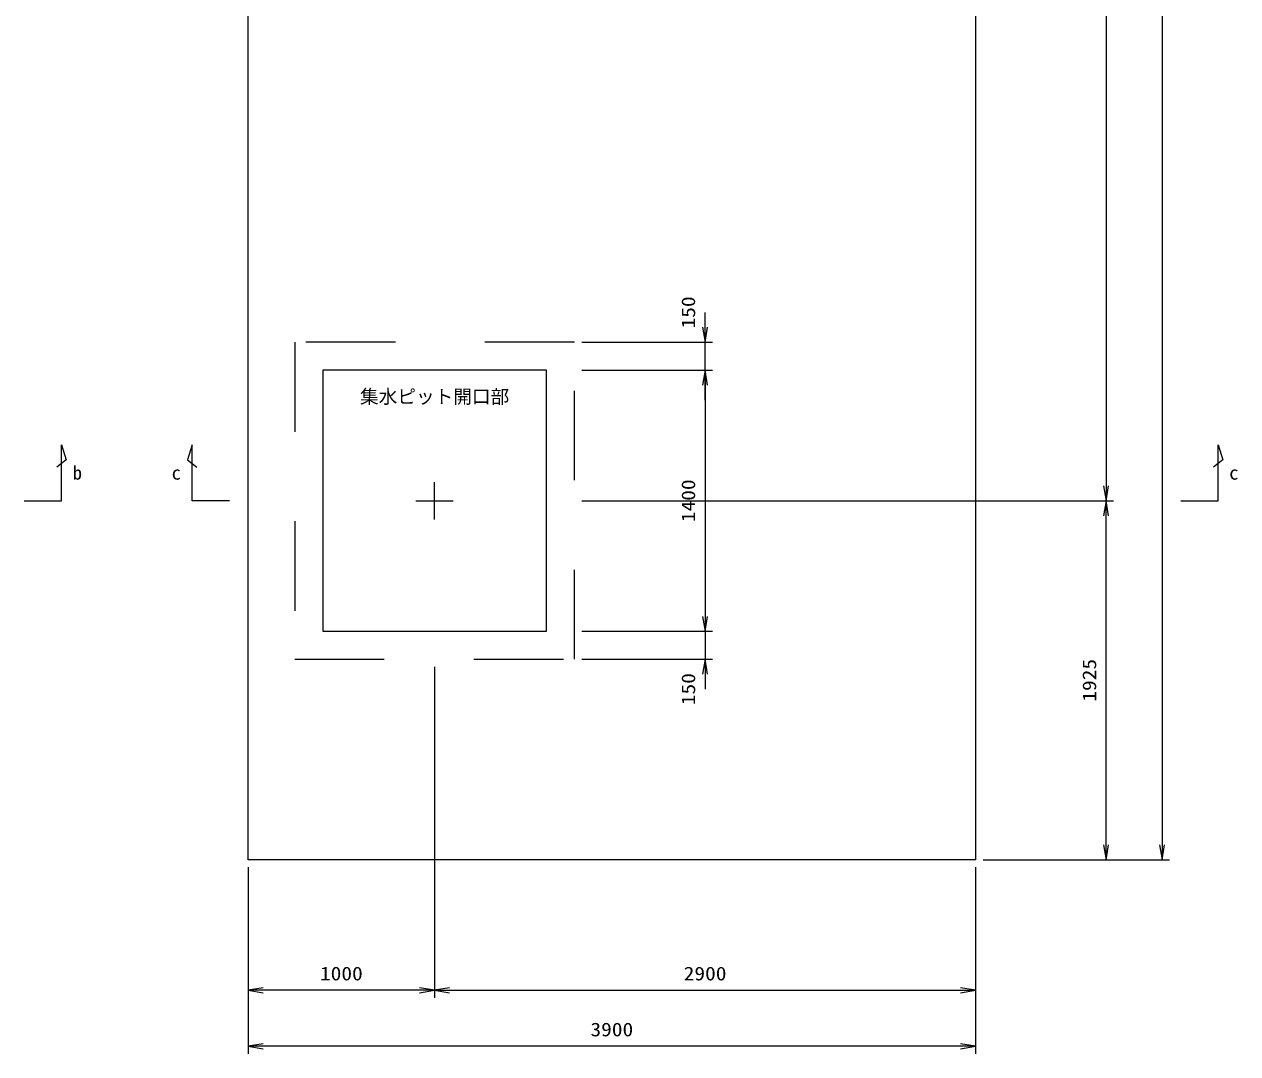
# Model space of a CAD drawing. Units: millimetres at full size. Extents: x 37600 to 71200, y -111040 to -87280.
# Drawn here: x 45705 to 52211, y -104642 to -99122 of the extents above; entities that cross this region are included whole.
import ezdxf
from ezdxf.enums import TextEntityAlignment as Align

# ---------------------------------------------------------------- set-up
doc = ezdxf.new("R2010")
doc.units = ezdxf.units.MM
doc.header["$LTSCALE"] = 80.0044
doc.linetypes.add('CHAIN', pattern=[18.5, 12, -1.5, 3.5, -1.5])
doc.linetypes.add('DASHED_SPACED', pattern=[12, 6, -6])
for name, color, linetype, lineweight in [('0_2', 4, 'Continuous', 13), ('寸法', 6, 'Continuous', 13), ('文字', 2, 'Continuous', 13)]:
    doc.layers.add(name, color=color, linetype=linetype, lineweight=lineweight)
doc.styles.add('ＭＳ ゴシック', font='')
doc.styles.get('ＭＳ ゴシック').set_extended_font_data('MS Gothic')

# ---------------------------------------------------------------- blocks, each defined once
blk = doc.blocks.new('open_arrow')
at = {"color": 0, "linetype": 'Continuous', "lineweight": -2}
blk.add_lwpolyline([(7.5, 1.25), (0, 0), (7.5, -1.25)], dxfattribs=at)

msp = doc.modelspace()

# ---------------------------------------------------------------- linework, layer by layer
at = {"layer": '0_2', "color": 2, "linetype": 'CHAIN'}
for p, q in [((47905, -101777.5), (47905, -101577.5)), ((47805, -101677.5), (48005, -101677.5))]:
    msp.add_line(p, q, dxfattribs=at)
at = {"layer": '0_2', "color": 7}
for points in [[(46905, -90482.5), (50805, -90482.5), (50805, -103602.5), (46905, -103602.5)], [(47305, -102377.5), (48505, -102377.5), (48505, -100977.5), (47305, -100977.5)]]:
    msp.add_lwpolyline(points, close=True, dxfattribs=at)
at = {"layer": '0_2', "color": 7, "linetype": 'DASHED_SPACED'}
msp.add_lwpolyline([(47155, -102527.5), (48655, -102527.5), (48655, -100827.5), (47155, -100827.5)], close=True, dxfattribs=at)
at = {"layer": '寸法'}
for p, q in [((51805, -90482.5), (51805, -103602.5)), ((51505, -92407.5), (51505, -101677.5)), ((49355, -101137.5), (49355, -100667.5)), ((48695, -100827.5), (49395, -100827.5)), ((48695, -100977.5), (49395, -100977.5)), ((48695, -100977.5), (49395, -100977.5)), ((49355, -100977.5), (49355, -102377.5)), ((48695, -101677.5), (51545, -101677.5)), ((48695, -101677.5), (51545, -101677.5)), ((51505, -103602.5), (51505, -101677.5)), ((49355, -102217.5), (49355, -102687.5)), ((48695, -102377.5), (49395, -102377.5)), ((48695, -102377.5), (49395, -102377.5)), ((48695, -102527.5), (49395, -102527.5)), ((47905, -102567.5), (47905, -104342.5)), ((47905, -102567.5), (47905, -104342.5)), ((50845, -103602.5), (51545, -103602.5)), ((50845, -103602.5), (51845, -103602.5)), ((46905, -103642.5), (46905, -104342.5)), ((46905, -103642.5), (46905, -104642.5)), ((50805, -103642.5), (50805, -104342.5)), ((50805, -103642.5), (50805, -104642.5)), ((47905, -104302.5), (46905, -104302.5)), ((47905, -104302.5), (50805, -104302.5)), ((50805, -104602.5), (46905, -104602.5))]:
    msp.add_line(p, q, dxfattribs=at)
for points in [[(45705, -101677.5), (45905, -101677.5), (45905, -101377.5), (45930, -101457.5), (45880, -101497.5)], [(46805, -101677.5), (46605, -101677.5), (46605, -101377.5), (46580, -101457.5), (46630, -101497.5)], [(51905, -101677.5), (52105, -101677.5), (52105, -101377.5), (52130, -101457.5), (52080, -101497.5)]]:
    msp.add_lwpolyline(points, dxfattribs=at)

# ---------------------------------------------------------------- block references
at = {"layer": '寸法', "xscale": 10.7, "yscale": 10.7}
for p, rotation in [((49355, -100827.5), 90), ((49355, -100977.5), 270), ((49355, -100977.5), 270), ((51505, -101677.5), 90), ((51505, -101677.5), 270), ((49355, -102377.5), 90), ((49355, -102377.5), 90), ((49355, -102527.5), 270), ((51505, -103602.5), 90), ((51805, -103602.5), 90), ((47905, -104302.5), 180), ((50805, -104302.5), 180), ((50805, -104602.5), 180)]:
    msp.add_blockref('open_arrow', p, dxfattribs=dict(at, rotation=rotation))
for p in [(46905, -104302.5), (47905, -104302.5), (46905, -104602.5)]:
    msp.add_blockref('open_arrow', p, dxfattribs=at)

# ---------------------------------------------------------------- texts
at = {"layer": '寸法', "style": 'ＭＳ ゴシック', "width": 1.15}
for s, p in [('150', (49265, -100667.5)), ('1400', (49265, -101677.5)), ('1925', (51415, -102640)), ('150', (49265, -102687.5))]:
    msp.add_text(s, height=73.31, rotation=90, dxfattribs=at).set_placement(p, align=Align.MIDDLE_CENTER)
at = {"layer": '寸法', "color": 3, "style": 'ＭＳ ゴシック'}
for s, p in [('b', (45965, -101527.5)), ('c', (52165, -101527.5))]:
    msp.add_text(s, height=73.31, dxfattribs=at).set_placement(p, align=Align.MIDDLE_LEFT)
msp.add_text('c', height=73.31, dxfattribs=at).set_placement((46545, -101527.5), align=Align.MIDDLE_RIGHT)
at = {"layer": '寸法', "style": 'ＭＳ ゴシック', "width": 1.15}
for s, p in [('1000', (47405, -104212.5)), ('2900', (49355, -104212.5)), ('3900', (48855, -104512.5))]:
    msp.add_text(s, height=73.31, dxfattribs=at).set_placement(p, align=Align.MIDDLE_CENTER)
at = {"layer": '文字', "style": 'ＭＳ ゴシック'}
msp.add_text('集水ピット開口部', height=73.31, dxfattribs=at).set_placement((47905, -101177.5), align=Align.BOTTOM_CENTER)

doc.saveas('drawing.dxf')
